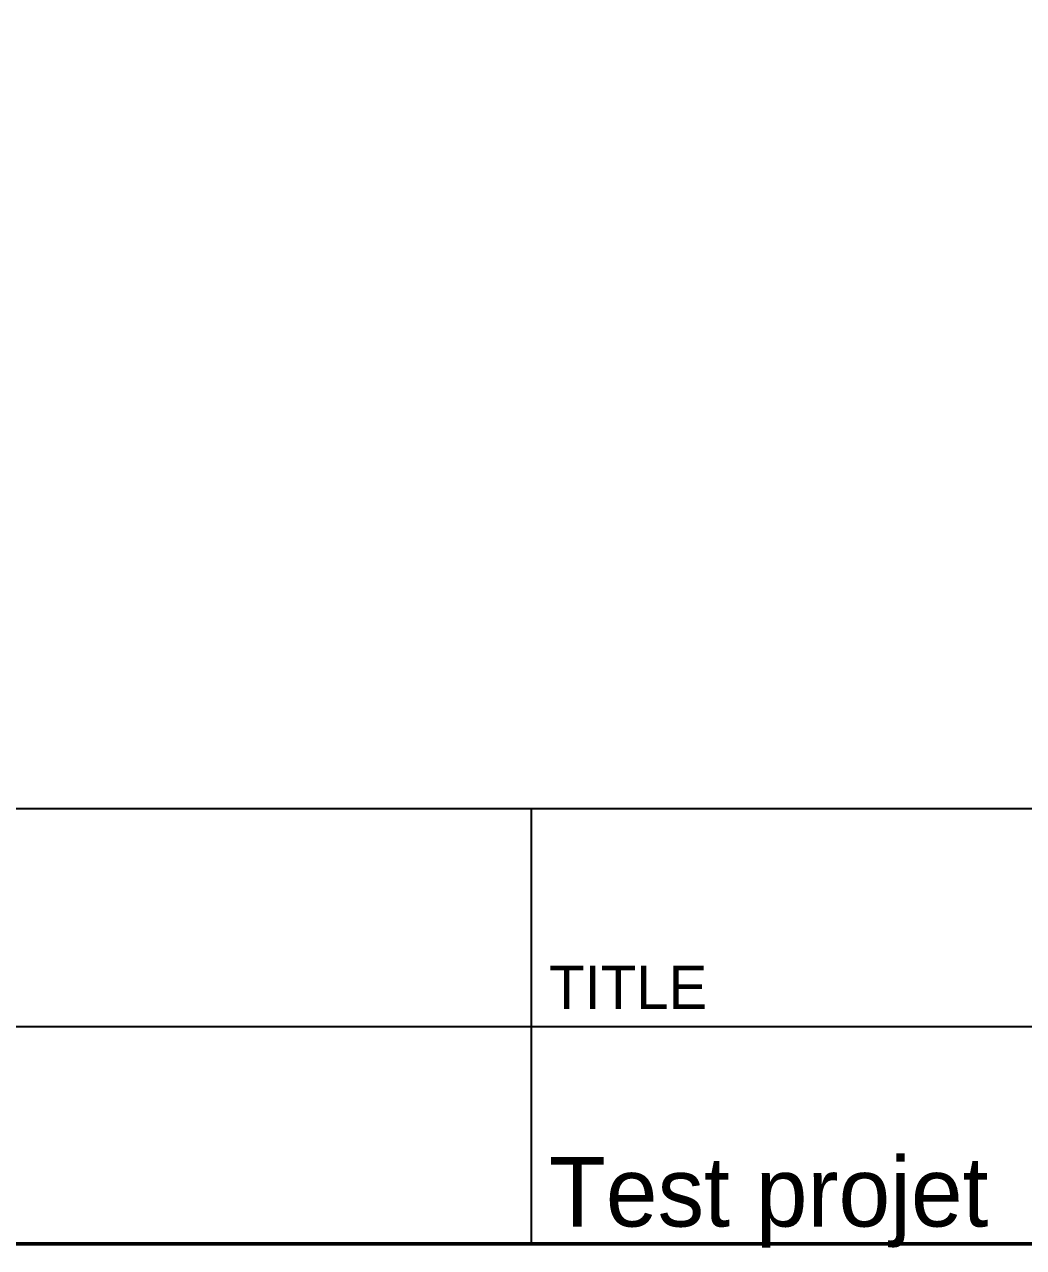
# Model space of a CAD drawing. Header units: metres. Extents: x 0 to 415, y 2 to 294.
# Drawn here: x 57.8 to 115.3, y 4.8 to 75.1 of the extents above; entities that cross this region are included whole.
import ezdxf

# ---------------------------------------------------------------- set-up
doc = ezdxf.new("R2010")
doc.units = ezdxf.units.M
doc.layers.add('BORDER', color=7, linetype='Continuous')
doc.layers.add('TITLE_BLOCK', color=7, linetype='Continuous')

msp = doc.modelspace()

# ---------------------------------------------------------------- linework, layer by layer
at = {"layer": 'BORDER', "lineweight": 50}
msp.add_lwpolyline([(5, 5), (415, 5), (415, 292), (5, 292)], close=True, dxfattribs=at)
at = {"layer": 'TITLE_BLOCK'}
for p, q in [((87, 5), (87, 30)), ((5, 17.5), (87, 17.5)), ((87, 17.5), (169, 17.5))]:
    msp.add_line(p, q, dxfattribs=at)
msp.add_lwpolyline([(5, 5), (415, 5), (415, 30), (5, 30)], close=True, dxfattribs=at)

# ---------------------------------------------------------------- texts
for s, height, p in [('TITLE', 2.5, (88, 18.5)), ('Test projet', 4, (88, 6))]:
    msp.add_text(s, height=height, dxfattribs=at).set_placement(p)

doc.saveas('drawing.dxf')
